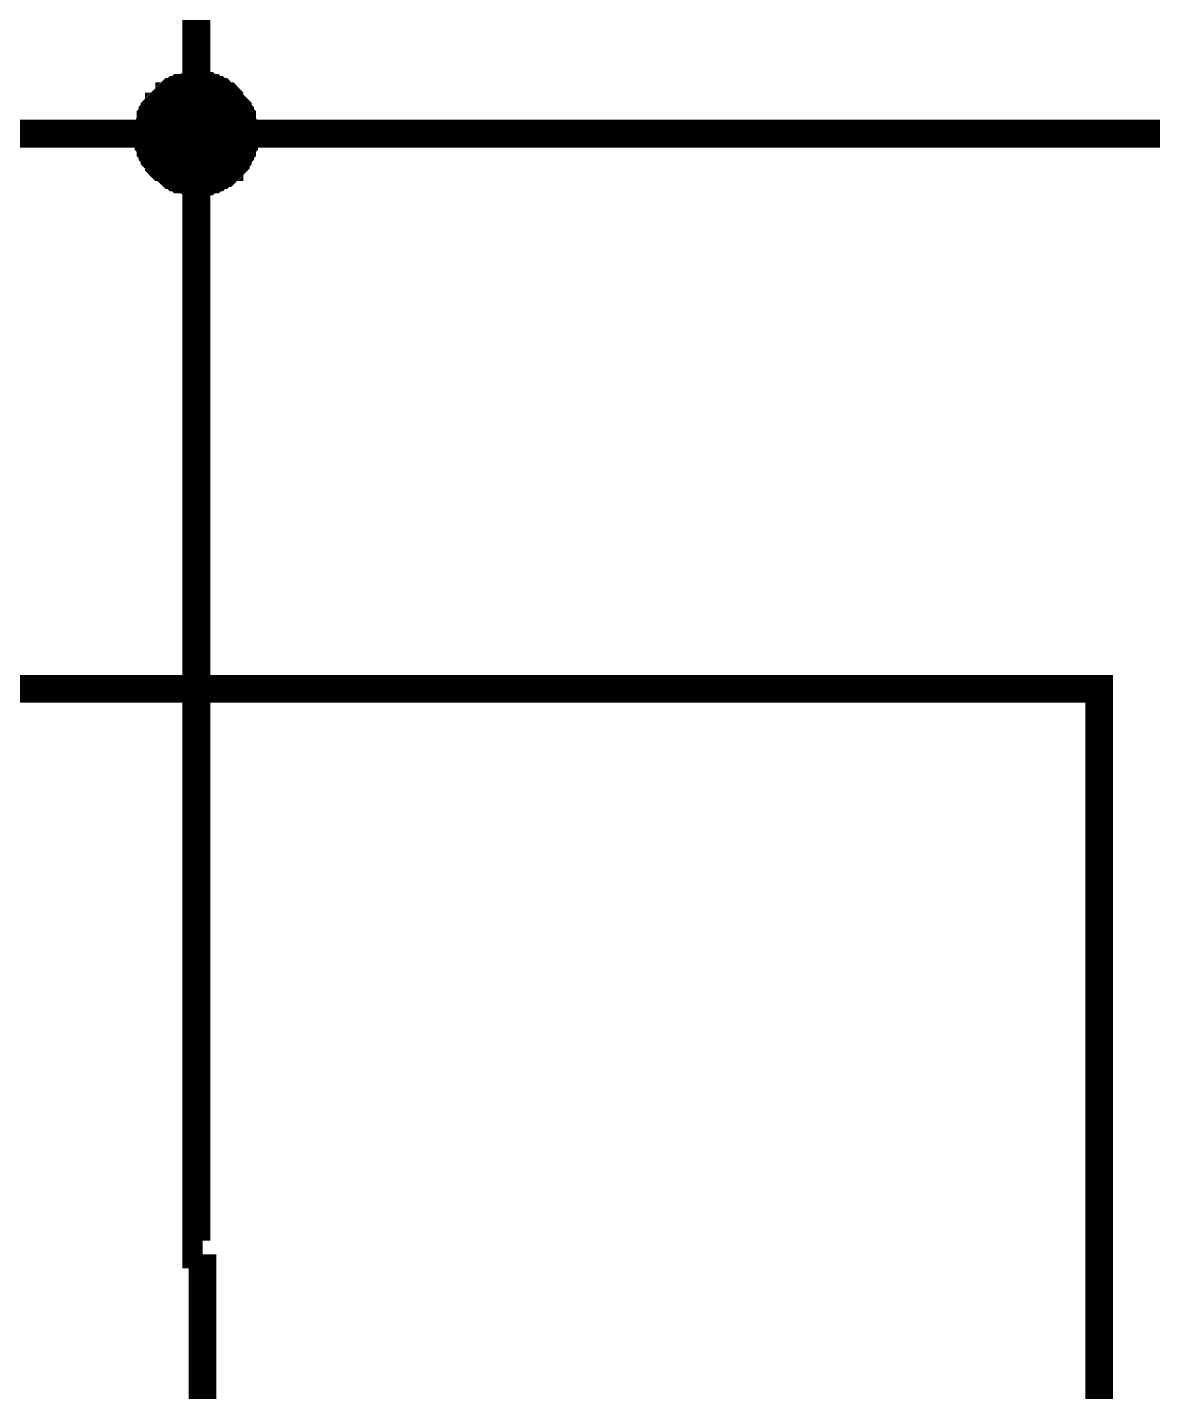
# Model space of a CAD drawing. Header units: millimetres. Extents: x 0 to 800, y 0 to 567.
# Drawn here: x 55.01 to 67.12, y 159.99 to 174.69 of the extents above; entities that cross this region are included whole.
import ezdxf

# ---------------------------------------------------------------- set-up
doc = ezdxf.new("R2010")
doc.units = ezdxf.units.MM
doc.layers.add('Sheet', color=255, linetype='Continuous')

msp = doc.modelspace()

# ---------------------------------------------------------------- linework, layer by layer
at = {"layer": 'Sheet'}
for points, const_width in [([(56.849, 175.181), (56.827, 175.181), (56.827, 173.546), (56.827, 161.473), (56.894, 161.473)], 0.3), ([(56.312, 173.546), (56.312, 173.568), (56.312, 173.59), (56.312, 173.613), (56.312, 173.635), (56.334, 173.68), (56.334, 173.702), (56.334, 173.725), (56.356, 173.747), (56.356, 173.77), (56.379, 173.792), (56.379, 173.814), (56.401, 173.837), (56.424, 173.837), (56.424, 173.859), (56.446, 173.882), (56.468, 173.904), (56.491, 173.926), (56.513, 173.949), (56.536, 173.949), (56.536, 173.971), (56.558, 173.994), (56.58, 173.994), (56.603, 174.016), (56.625, 174.016), (56.648, 174.038), (56.67, 174.038), (56.692, 174.038), (56.737, 174.061), (56.76, 174.061), (56.782, 174.061), (56.804, 174.061), (56.827, 174.061)], 0.3), ([(56.312, 173.546), (56.312, 173.568), (56.312, 173.59), (56.312, 173.613), (56.312, 173.635), (56.334, 173.68), (56.334, 173.702), (56.334, 173.725), (56.356, 173.747), (56.356, 173.77), (56.379, 173.792), (56.379, 173.814), (56.401, 173.837), (56.424, 173.837), (56.424, 173.859), (56.446, 173.882), (56.468, 173.904), (56.491, 173.926), (56.513, 173.949), (56.536, 173.949), (56.536, 173.971), (56.558, 173.994), (56.58, 173.994), (56.603, 174.016), (56.625, 174.016), (56.648, 174.038), (56.67, 174.038), (56.692, 174.038), (56.737, 174.061), (56.76, 174.061), (56.782, 174.061), (56.804, 174.061), (56.827, 174.061)], 0.3), ([(56.312, 173.546), (56.312, 173.568), (56.312, 173.59), (56.312, 173.613), (56.312, 173.635), (56.334, 173.68), (56.334, 173.702), (56.334, 173.725), (56.356, 173.747), (56.356, 173.77), (56.379, 173.792), (56.379, 173.814), (56.401, 173.837), (56.424, 173.837), (56.424, 173.859), (56.446, 173.882), (56.468, 173.904), (56.491, 173.926), (56.513, 173.949), (56.536, 173.949), (56.536, 173.971), (56.558, 173.994), (56.58, 173.994), (56.603, 174.016), (56.625, 174.016), (56.648, 174.038), (56.67, 174.038), (56.692, 174.038), (56.737, 174.061), (56.76, 174.061), (56.782, 174.061), (56.804, 174.061), (56.827, 174.061)], 0.3), ([(56.312, 173.546), (56.312, 173.568), (56.312, 173.59), (56.312, 173.613), (56.312, 173.635), (56.334, 173.68), (56.334, 173.702), (56.334, 173.725), (56.356, 173.747), (56.356, 173.77), (56.379, 173.792), (56.379, 173.814), (56.401, 173.837), (56.424, 173.837), (56.424, 173.859), (56.446, 173.882), (56.468, 173.904), (56.491, 173.926), (56.513, 173.949), (56.536, 173.949), (56.536, 173.971), (56.558, 173.994), (56.58, 173.994), (56.603, 174.016), (56.625, 174.016), (56.648, 174.038), (56.67, 174.038), (56.692, 174.038), (56.737, 174.061), (56.76, 174.061), (56.782, 174.061), (56.804, 174.061), (56.827, 174.061)], 0.3), ([(56.312, 173.546), (56.312, 173.568), (56.312, 173.59), (56.312, 173.613), (56.312, 173.635), (56.334, 173.68), (56.334, 173.702), (56.334, 173.725), (56.356, 173.747), (56.356, 173.77), (56.379, 173.792), (56.379, 173.814), (56.401, 173.837), (56.424, 173.837), (56.424, 173.859), (56.446, 173.882), (56.468, 173.904), (56.491, 173.926), (56.513, 173.949), (56.536, 173.949), (56.536, 173.971), (56.558, 173.994), (56.58, 173.994), (56.603, 174.016), (56.625, 174.016), (56.648, 174.038), (56.67, 174.038), (56.692, 174.038), (56.737, 174.061), (56.76, 174.061), (56.782, 174.061), (56.804, 174.061), (56.827, 174.061)], 0.3), ([(56.312, 173.546), (56.312, 173.568), (56.312, 173.59), (56.312, 173.613), (56.312, 173.635), (56.334, 173.68), (56.334, 173.702), (56.334, 173.725), (56.356, 173.747), (56.356, 173.77), (56.379, 173.792), (56.379, 173.814), (56.401, 173.837), (56.424, 173.837), (56.424, 173.859), (56.446, 173.882), (56.468, 173.904), (56.491, 173.926), (56.513, 173.949), (56.536, 173.949), (56.536, 173.971), (56.558, 173.994), (56.58, 173.994), (56.603, 174.016), (56.625, 174.016), (56.648, 174.038), (56.67, 174.038), (56.692, 174.038), (56.737, 174.061), (56.76, 174.061), (56.782, 174.061), (56.804, 174.061), (56.827, 174.061)], 0.3), ([(56.827, 174.061), (56.827, 174.061)], 0.3), ([(56.827, 174.061), (56.849, 174.061), (56.872, 174.061), (56.916, 174.061), (56.939, 174.061), (56.961, 174.038), (56.984, 174.038), (57.006, 174.038), (57.028, 174.016), (57.051, 174.016), (57.073, 173.994), (57.096, 173.994), (57.118, 173.971), (57.14, 173.949), (57.163, 173.949), (57.185, 173.926), (57.185, 173.904), (57.208, 173.882), (57.23, 173.859), (57.252, 173.837), (57.252, 173.837), (57.275, 173.814), (57.275, 173.792), (57.297, 173.77), (57.297, 173.747), (57.32, 173.725), (57.32, 173.702), (57.32, 173.68), (57.342, 173.635), (57.342, 173.613), (57.342, 173.59), (57.342, 173.568), (57.342, 173.546)], 0.3), ([(56.827, 174.061), (56.827, 174.061)], 0.3), ([(56.827, 174.061), (56.849, 174.061), (56.872, 174.061), (56.916, 174.061), (56.939, 174.061), (56.961, 174.038), (56.984, 174.038), (57.006, 174.038), (57.028, 174.016), (57.051, 174.016), (57.073, 173.994), (57.096, 173.994), (57.118, 173.971), (57.14, 173.949), (57.163, 173.949), (57.185, 173.926), (57.185, 173.904), (57.208, 173.882), (57.23, 173.859), (57.252, 173.837), (57.252, 173.837), (57.275, 173.814), (57.275, 173.792), (57.297, 173.77), (57.297, 173.747), (57.32, 173.725), (57.32, 173.702), (57.32, 173.68), (57.342, 173.635), (57.342, 173.613), (57.342, 173.59), (57.342, 173.568), (57.342, 173.546)], 0.3), ([(56.827, 174.061), (56.827, 174.061)], 0.3), ([(56.827, 174.061), (56.849, 174.061), (56.872, 174.061), (56.916, 174.061), (56.939, 174.061), (56.961, 174.038), (56.984, 174.038), (57.006, 174.038), (57.028, 174.016), (57.051, 174.016), (57.073, 173.994), (57.096, 173.994), (57.118, 173.971), (57.14, 173.949), (57.163, 173.949), (57.185, 173.926), (57.185, 173.904), (57.208, 173.882), (57.23, 173.859), (57.252, 173.837), (57.252, 173.837), (57.275, 173.814), (57.275, 173.792), (57.297, 173.77), (57.297, 173.747), (57.32, 173.725), (57.32, 173.702), (57.32, 173.68), (57.342, 173.635), (57.342, 173.613), (57.342, 173.59), (57.342, 173.568), (57.342, 173.546)], 0.3), ([(56.827, 174.061), (56.827, 174.061)], 0.3), ([(56.827, 174.061), (56.849, 174.061), (56.872, 174.061), (56.916, 174.061), (56.939, 174.061), (56.961, 174.038), (56.984, 174.038), (57.006, 174.038), (57.028, 174.016), (57.051, 174.016), (57.073, 173.994), (57.096, 173.994), (57.118, 173.971), (57.14, 173.949), (57.163, 173.949), (57.185, 173.926), (57.185, 173.904), (57.208, 173.882), (57.23, 173.859), (57.252, 173.837), (57.252, 173.837), (57.275, 173.814), (57.275, 173.792), (57.297, 173.77), (57.297, 173.747), (57.32, 173.725), (57.32, 173.702), (57.32, 173.68), (57.342, 173.635), (57.342, 173.613), (57.342, 173.59), (57.342, 173.568), (57.342, 173.546)], 0.3), ([(56.827, 174.061), (56.827, 174.061)], 0.3), ([(56.827, 174.061), (56.849, 174.061), (56.872, 174.061), (56.916, 174.061), (56.939, 174.061), (56.961, 174.038), (56.984, 174.038), (57.006, 174.038), (57.028, 174.016), (57.051, 174.016), (57.073, 173.994), (57.096, 173.994), (57.118, 173.971), (57.14, 173.949), (57.163, 173.949), (57.185, 173.926), (57.185, 173.904), (57.208, 173.882), (57.23, 173.859), (57.252, 173.837), (57.252, 173.837), (57.275, 173.814), (57.275, 173.792), (57.297, 173.77), (57.297, 173.747), (57.32, 173.725), (57.32, 173.702), (57.32, 173.68), (57.342, 173.635), (57.342, 173.613), (57.342, 173.59), (57.342, 173.568), (57.342, 173.546)], 0.3), ([(56.827, 174.061), (56.827, 174.061)], 0.3), ([(56.827, 174.061), (56.849, 174.061), (56.872, 174.061), (56.916, 174.061), (56.939, 174.061), (56.961, 174.038), (56.984, 174.038), (57.006, 174.038), (57.028, 174.016), (57.051, 174.016), (57.073, 173.994), (57.096, 173.994), (57.118, 173.971), (57.14, 173.949), (57.163, 173.949), (57.185, 173.926), (57.185, 173.904), (57.208, 173.882), (57.23, 173.859), (57.252, 173.837), (57.252, 173.837), (57.275, 173.814), (57.275, 173.792), (57.297, 173.77), (57.297, 173.747), (57.32, 173.725), (57.32, 173.702), (57.32, 173.68), (57.342, 173.635), (57.342, 173.613), (57.342, 173.59), (57.342, 173.568), (57.342, 173.546)], 0.3), ([(56.312, 173.546), (56.312, 173.568), (56.312, 173.59), (56.312, 173.613), (56.312, 173.635), (56.334, 173.68), (56.334, 173.702), (56.334, 173.725), (56.356, 173.747), (56.356, 173.77), (56.379, 173.792), (56.379, 173.814), (56.401, 173.837), (56.424, 173.837), (56.424, 173.859), (56.446, 173.882), (56.468, 173.904), (56.491, 173.926), (56.513, 173.949), (56.536, 173.949), (56.536, 173.971), (56.558, 173.994), (56.58, 173.994), (56.603, 174.016), (56.625, 174.016), (56.648, 174.038), (56.67, 174.038), (56.692, 174.038), (56.737, 174.061), (56.76, 174.061), (56.782, 174.061), (56.804, 174.061), (56.827, 174.061)], 0.0991), ([(56.312, 173.546), (56.312, 173.568), (56.312, 173.59), (56.312, 173.613), (56.312, 173.635), (56.334, 173.68), (56.334, 173.702), (56.334, 173.725), (56.356, 173.747), (56.356, 173.77), (56.379, 173.792), (56.379, 173.814), (56.401, 173.837), (56.424, 173.837), (56.424, 173.859), (56.446, 173.882), (56.468, 173.904), (56.491, 173.926), (56.513, 173.949), (56.536, 173.949), (56.536, 173.971), (56.558, 173.994), (56.58, 173.994), (56.603, 174.016), (56.625, 174.016), (56.648, 174.038), (56.67, 174.038), (56.692, 174.038), (56.737, 174.061), (56.76, 174.061), (56.782, 174.061), (56.804, 174.061), (56.827, 174.061)], 0.0991), ([(56.312, 173.546), (56.312, 173.568), (56.312, 173.59), (56.312, 173.613), (56.312, 173.635), (56.334, 173.68), (56.334, 173.702), (56.334, 173.725), (56.356, 173.747), (56.356, 173.77), (56.379, 173.792), (56.379, 173.814), (56.401, 173.837), (56.424, 173.837), (56.424, 173.859), (56.446, 173.882), (56.468, 173.904), (56.491, 173.926), (56.513, 173.949), (56.536, 173.949), (56.536, 173.971), (56.558, 173.994), (56.58, 173.994), (56.603, 174.016), (56.625, 174.016), (56.648, 174.038), (56.67, 174.038), (56.692, 174.038), (56.737, 174.061), (56.76, 174.061), (56.782, 174.061), (56.804, 174.061), (56.827, 174.061)], 0.0991), ([(56.312, 173.546), (56.312, 173.568), (56.312, 173.59), (56.312, 173.613), (56.312, 173.635), (56.334, 173.68), (56.334, 173.702), (56.334, 173.725), (56.356, 173.747), (56.356, 173.77), (56.379, 173.792), (56.379, 173.814), (56.401, 173.837), (56.424, 173.837), (56.424, 173.859), (56.446, 173.882), (56.468, 173.904), (56.491, 173.926), (56.513, 173.949), (56.536, 173.949), (56.536, 173.971), (56.558, 173.994), (56.58, 173.994), (56.603, 174.016), (56.625, 174.016), (56.648, 174.038), (56.67, 174.038), (56.692, 174.038), (56.737, 174.061), (56.76, 174.061), (56.782, 174.061), (56.804, 174.061), (56.827, 174.061)], 0.0991), ([(56.312, 173.546), (56.312, 173.568), (56.312, 173.59), (56.312, 173.613), (56.312, 173.635), (56.334, 173.68), (56.334, 173.702), (56.334, 173.725), (56.356, 173.747), (56.356, 173.77), (56.379, 173.792), (56.379, 173.814), (56.401, 173.837), (56.424, 173.837), (56.424, 173.859), (56.446, 173.882), (56.468, 173.904), (56.491, 173.926), (56.513, 173.949), (56.536, 173.949), (56.536, 173.971), (56.558, 173.994), (56.58, 173.994), (56.603, 174.016), (56.625, 174.016), (56.648, 174.038), (56.67, 174.038), (56.692, 174.038), (56.737, 174.061), (56.76, 174.061), (56.782, 174.061), (56.804, 174.061), (56.827, 174.061)], 0.0991), ([(56.312, 173.546), (56.312, 173.568), (56.312, 173.59), (56.312, 173.613), (56.312, 173.635), (56.334, 173.68), (56.334, 173.702), (56.334, 173.725), (56.356, 173.747), (56.356, 173.77), (56.379, 173.792), (56.379, 173.814), (56.401, 173.837), (56.424, 173.837), (56.424, 173.859), (56.446, 173.882), (56.468, 173.904), (56.491, 173.926), (56.513, 173.949), (56.536, 173.949), (56.536, 173.971), (56.558, 173.994), (56.58, 173.994), (56.603, 174.016), (56.625, 174.016), (56.648, 174.038), (56.67, 174.038), (56.692, 174.038), (56.737, 174.061), (56.76, 174.061), (56.782, 174.061), (56.804, 174.061), (56.827, 174.061)], 0.0991), ([(56.827, 174.061), (56.827, 174.061)], 0.0991), ([(56.827, 174.061), (56.849, 174.061), (56.872, 174.061), (56.916, 174.061), (56.939, 174.061), (56.961, 174.038), (56.984, 174.038), (57.006, 174.038), (57.028, 174.016), (57.051, 174.016), (57.073, 173.994), (57.096, 173.994), (57.118, 173.971), (57.14, 173.949), (57.163, 173.949), (57.185, 173.926), (57.185, 173.904), (57.208, 173.882), (57.23, 173.859), (57.252, 173.837), (57.252, 173.837), (57.275, 173.814), (57.275, 173.792), (57.297, 173.77), (57.297, 173.747), (57.32, 173.725), (57.32, 173.702), (57.32, 173.68), (57.342, 173.635), (57.342, 173.613), (57.342, 173.59), (57.342, 173.568), (57.342, 173.546)], 0.0991), ([(56.827, 174.061), (56.827, 174.061)], 0.0991), ([(56.827, 174.061), (56.849, 174.061), (56.872, 174.061), (56.916, 174.061), (56.939, 174.061), (56.961, 174.038), (56.984, 174.038), (57.006, 174.038), (57.028, 174.016), (57.051, 174.016), (57.073, 173.994), (57.096, 173.994), (57.118, 173.971), (57.14, 173.949), (57.163, 173.949), (57.185, 173.926), (57.185, 173.904), (57.208, 173.882), (57.23, 173.859), (57.252, 173.837), (57.252, 173.837), (57.275, 173.814), (57.275, 173.792), (57.297, 173.77), (57.297, 173.747), (57.32, 173.725), (57.32, 173.702), (57.32, 173.68), (57.342, 173.635), (57.342, 173.613), (57.342, 173.59), (57.342, 173.568), (57.342, 173.546)], 0.0991), ([(56.827, 174.061), (56.827, 174.061)], 0.0991), ([(56.827, 174.061), (56.849, 174.061), (56.872, 174.061), (56.916, 174.061), (56.939, 174.061), (56.961, 174.038), (56.984, 174.038), (57.006, 174.038), (57.028, 174.016), (57.051, 174.016), (57.073, 173.994), (57.096, 173.994), (57.118, 173.971), (57.14, 173.949), (57.163, 173.949), (57.185, 173.926), (57.185, 173.904), (57.208, 173.882), (57.23, 173.859), (57.252, 173.837), (57.252, 173.837), (57.275, 173.814), (57.275, 173.792), (57.297, 173.77), (57.297, 173.747), (57.32, 173.725), (57.32, 173.702), (57.32, 173.68), (57.342, 173.635), (57.342, 173.613), (57.342, 173.59), (57.342, 173.568), (57.342, 173.546)], 0.0991), ([(56.827, 174.061), (56.827, 174.061)], 0.0991), ([(56.827, 174.061), (56.849, 174.061), (56.872, 174.061), (56.916, 174.061), (56.939, 174.061), (56.961, 174.038), (56.984, 174.038), (57.006, 174.038), (57.028, 174.016), (57.051, 174.016), (57.073, 173.994), (57.096, 173.994), (57.118, 173.971), (57.14, 173.949), (57.163, 173.949), (57.185, 173.926), (57.185, 173.904), (57.208, 173.882), (57.23, 173.859), (57.252, 173.837), (57.252, 173.837), (57.275, 173.814), (57.275, 173.792), (57.297, 173.77), (57.297, 173.747), (57.32, 173.725), (57.32, 173.702), (57.32, 173.68), (57.342, 173.635), (57.342, 173.613), (57.342, 173.59), (57.342, 173.568), (57.342, 173.546)], 0.0991), ([(56.827, 174.061), (56.827, 174.061)], 0.0991), ([(56.827, 174.061), (56.849, 174.061), (56.872, 174.061), (56.916, 174.061), (56.939, 174.061), (56.961, 174.038), (56.984, 174.038), (57.006, 174.038), (57.028, 174.016), (57.051, 174.016), (57.073, 173.994), (57.096, 173.994), (57.118, 173.971), (57.14, 173.949), (57.163, 173.949), (57.185, 173.926), (57.185, 173.904), (57.208, 173.882), (57.23, 173.859), (57.252, 173.837), (57.252, 173.837), (57.275, 173.814), (57.275, 173.792), (57.297, 173.77), (57.297, 173.747), (57.32, 173.725), (57.32, 173.702), (57.32, 173.68), (57.342, 173.635), (57.342, 173.613), (57.342, 173.59), (57.342, 173.568), (57.342, 173.546)], 0.0991), ([(56.827, 174.061), (56.827, 174.061)], 0.0991), ([(56.827, 174.061), (56.849, 174.061), (56.872, 174.061), (56.916, 174.061), (56.939, 174.061), (56.961, 174.038), (56.984, 174.038), (57.006, 174.038), (57.028, 174.016), (57.051, 174.016), (57.073, 173.994), (57.096, 173.994), (57.118, 173.971), (57.14, 173.949), (57.163, 173.949), (57.185, 173.926), (57.185, 173.904), (57.208, 173.882), (57.23, 173.859), (57.252, 173.837), (57.252, 173.837), (57.275, 173.814), (57.275, 173.792), (57.297, 173.77), (57.297, 173.747), (57.32, 173.725), (57.32, 173.702), (57.32, 173.68), (57.342, 173.635), (57.342, 173.613), (57.342, 173.59), (57.342, 173.568), (57.342, 173.546)], 0.0991), ([(56.827, 173.546), (26.005, 173.546), (26.005, 170.051), (25.222, 170.051)], 0.3), ([(56.827, 173.03), (56.804, 173.03), (56.782, 173.03), (56.76, 173.03), (56.737, 173.03), (56.692, 173.053), (56.67, 173.053), (56.648, 173.053), (56.625, 173.075), (56.603, 173.075), (56.58, 173.098), (56.558, 173.098), (56.536, 173.12), (56.536, 173.12), (56.513, 173.142), (56.491, 173.165), (56.468, 173.187), (56.446, 173.187), (56.424, 173.21), (56.424, 173.232), (56.401, 173.254), (56.379, 173.277), (56.379, 173.299), (56.356, 173.322), (56.356, 173.344), (56.334, 173.366), (56.334, 173.389), (56.334, 173.411), (56.312, 173.434), (56.312, 173.456), (56.312, 173.501), (56.312, 173.523), (56.312, 173.546)], 0.3), ([(56.312, 173.546), (56.312, 173.546)], 0.3), ([(56.827, 173.03), (56.804, 173.03), (56.782, 173.03), (56.76, 173.03), (56.737, 173.03), (56.692, 173.053), (56.67, 173.053), (56.648, 173.053), (56.625, 173.075), (56.603, 173.075), (56.58, 173.098), (56.558, 173.098), (56.536, 173.12), (56.536, 173.12), (56.513, 173.142), (56.491, 173.165), (56.468, 173.187), (56.446, 173.187), (56.424, 173.21), (56.424, 173.232), (56.401, 173.254), (56.379, 173.277), (56.379, 173.299), (56.356, 173.322), (56.356, 173.344), (56.334, 173.366), (56.334, 173.389), (56.334, 173.411), (56.312, 173.434), (56.312, 173.456), (56.312, 173.501), (56.312, 173.523), (56.312, 173.546)], 0.3), ([(56.312, 173.546), (56.312, 173.546)], 0.3), ([(56.827, 173.03), (56.804, 173.03), (56.782, 173.03), (56.76, 173.03), (56.737, 173.03), (56.692, 173.053), (56.67, 173.053), (56.648, 173.053), (56.625, 173.075), (56.603, 173.075), (56.58, 173.098), (56.558, 173.098), (56.536, 173.12), (56.536, 173.12), (56.513, 173.142), (56.491, 173.165), (56.468, 173.187), (56.446, 173.187), (56.424, 173.21), (56.424, 173.232), (56.401, 173.254), (56.379, 173.277), (56.379, 173.299), (56.356, 173.322), (56.356, 173.344), (56.334, 173.366), (56.334, 173.389), (56.334, 173.411), (56.312, 173.434), (56.312, 173.456), (56.312, 173.501), (56.312, 173.523), (56.312, 173.546)], 0.3), ([(56.312, 173.546), (56.312, 173.546)], 0.3), ([(56.827, 173.03), (56.804, 173.03), (56.782, 173.03), (56.76, 173.03), (56.737, 173.03), (56.692, 173.053), (56.67, 173.053), (56.648, 173.053), (56.625, 173.075), (56.603, 173.075), (56.58, 173.098), (56.558, 173.098), (56.536, 173.12), (56.536, 173.12), (56.513, 173.142), (56.491, 173.165), (56.468, 173.187), (56.446, 173.187), (56.424, 173.21), (56.424, 173.232), (56.401, 173.254), (56.379, 173.277), (56.379, 173.299), (56.356, 173.322), (56.356, 173.344), (56.334, 173.366), (56.334, 173.389), (56.334, 173.411), (56.312, 173.434), (56.312, 173.456), (56.312, 173.501), (56.312, 173.523), (56.312, 173.546)], 0.3), ([(56.312, 173.546), (56.312, 173.546)], 0.3), ([(56.827, 173.03), (56.804, 173.03), (56.782, 173.03), (56.76, 173.03), (56.737, 173.03), (56.692, 173.053), (56.67, 173.053), (56.648, 173.053), (56.625, 173.075), (56.603, 173.075), (56.58, 173.098), (56.558, 173.098), (56.536, 173.12), (56.536, 173.12), (56.513, 173.142), (56.491, 173.165), (56.468, 173.187), (56.446, 173.187), (56.424, 173.21), (56.424, 173.232), (56.401, 173.254), (56.379, 173.277), (56.379, 173.299), (56.356, 173.322), (56.356, 173.344), (56.334, 173.366), (56.334, 173.389), (56.334, 173.411), (56.312, 173.434), (56.312, 173.456), (56.312, 173.501), (56.312, 173.523), (56.312, 173.546)], 0.3), ([(56.312, 173.546), (56.312, 173.546)], 0.3), ([(56.827, 173.03), (56.804, 173.03), (56.782, 173.03), (56.76, 173.03), (56.737, 173.03), (56.692, 173.053), (56.67, 173.053), (56.648, 173.053), (56.625, 173.075), (56.603, 173.075), (56.58, 173.098), (56.558, 173.098), (56.536, 173.12), (56.536, 173.12), (56.513, 173.142), (56.491, 173.165), (56.468, 173.187), (56.446, 173.187), (56.424, 173.21), (56.424, 173.232), (56.401, 173.254), (56.379, 173.277), (56.379, 173.299), (56.356, 173.322), (56.356, 173.344), (56.334, 173.366), (56.334, 173.389), (56.334, 173.411), (56.312, 173.434), (56.312, 173.456), (56.312, 173.501), (56.312, 173.523), (56.312, 173.546)], 0.3), ([(56.312, 173.546), (56.312, 173.546)], 0.3), ([(56.827, 173.03), (56.804, 173.03), (56.782, 173.03), (56.76, 173.03), (56.737, 173.03), (56.692, 173.053), (56.67, 173.053), (56.648, 173.053), (56.625, 173.075), (56.603, 173.075), (56.58, 173.098), (56.558, 173.098), (56.536, 173.12), (56.536, 173.12), (56.513, 173.142), (56.491, 173.165), (56.468, 173.187), (56.446, 173.187), (56.424, 173.21), (56.424, 173.232), (56.401, 173.254), (56.379, 173.277), (56.379, 173.299), (56.356, 173.322), (56.356, 173.344), (56.334, 173.366), (56.334, 173.389), (56.334, 173.411), (56.312, 173.434), (56.312, 173.456), (56.312, 173.501), (56.312, 173.523), (56.312, 173.546)], 0.0991), ([(56.312, 173.546), (56.312, 173.546)], 0.0991), ([(56.827, 173.03), (56.804, 173.03), (56.782, 173.03), (56.76, 173.03), (56.737, 173.03), (56.692, 173.053), (56.67, 173.053), (56.648, 173.053), (56.625, 173.075), (56.603, 173.075), (56.58, 173.098), (56.558, 173.098), (56.536, 173.12), (56.536, 173.12), (56.513, 173.142), (56.491, 173.165), (56.468, 173.187), (56.446, 173.187), (56.424, 173.21), (56.424, 173.232), (56.401, 173.254), (56.379, 173.277), (56.379, 173.299), (56.356, 173.322), (56.356, 173.344), (56.334, 173.366), (56.334, 173.389), (56.334, 173.411), (56.312, 173.434), (56.312, 173.456), (56.312, 173.501), (56.312, 173.523), (56.312, 173.546)], 0.0991), ([(56.312, 173.546), (56.312, 173.546)], 0.0991), ([(56.827, 173.03), (56.804, 173.03), (56.782, 173.03), (56.76, 173.03), (56.737, 173.03), (56.692, 173.053), (56.67, 173.053), (56.648, 173.053), (56.625, 173.075), (56.603, 173.075), (56.58, 173.098), (56.558, 173.098), (56.536, 173.12), (56.536, 173.12), (56.513, 173.142), (56.491, 173.165), (56.468, 173.187), (56.446, 173.187), (56.424, 173.21), (56.424, 173.232), (56.401, 173.254), (56.379, 173.277), (56.379, 173.299), (56.356, 173.322), (56.356, 173.344), (56.334, 173.366), (56.334, 173.389), (56.334, 173.411), (56.312, 173.434), (56.312, 173.456), (56.312, 173.501), (56.312, 173.523), (56.312, 173.546)], 0.0991), ([(56.312, 173.546), (56.312, 173.546)], 0.0991), ([(56.827, 173.03), (56.804, 173.03), (56.782, 173.03), (56.76, 173.03), (56.737, 173.03), (56.692, 173.053), (56.67, 173.053), (56.648, 173.053), (56.625, 173.075), (56.603, 173.075), (56.58, 173.098), (56.558, 173.098), (56.536, 173.12), (56.536, 173.12), (56.513, 173.142), (56.491, 173.165), (56.468, 173.187), (56.446, 173.187), (56.424, 173.21), (56.424, 173.232), (56.401, 173.254), (56.379, 173.277), (56.379, 173.299), (56.356, 173.322), (56.356, 173.344), (56.334, 173.366), (56.334, 173.389), (56.334, 173.411), (56.312, 173.434), (56.312, 173.456), (56.312, 173.501), (56.312, 173.523), (56.312, 173.546)], 0.0991), ([(56.312, 173.546), (56.312, 173.546)], 0.0991), ([(56.827, 173.03), (56.804, 173.03), (56.782, 173.03), (56.76, 173.03), (56.737, 173.03), (56.692, 173.053), (56.67, 173.053), (56.648, 173.053), (56.625, 173.075), (56.603, 173.075), (56.58, 173.098), (56.558, 173.098), (56.536, 173.12), (56.536, 173.12), (56.513, 173.142), (56.491, 173.165), (56.468, 173.187), (56.446, 173.187), (56.424, 173.21), (56.424, 173.232), (56.401, 173.254), (56.379, 173.277), (56.379, 173.299), (56.356, 173.322), (56.356, 173.344), (56.334, 173.366), (56.334, 173.389), (56.334, 173.411), (56.312, 173.434), (56.312, 173.456), (56.312, 173.501), (56.312, 173.523), (56.312, 173.546)], 0.0991), ([(56.312, 173.546), (56.312, 173.546)], 0.0991), ([(56.827, 173.03), (56.804, 173.03), (56.782, 173.03), (56.76, 173.03), (56.737, 173.03), (56.692, 173.053), (56.67, 173.053), (56.648, 173.053), (56.625, 173.075), (56.603, 173.075), (56.58, 173.098), (56.558, 173.098), (56.536, 173.12), (56.536, 173.12), (56.513, 173.142), (56.491, 173.165), (56.468, 173.187), (56.446, 173.187), (56.424, 173.21), (56.424, 173.232), (56.401, 173.254), (56.379, 173.277), (56.379, 173.299), (56.356, 173.322), (56.356, 173.344), (56.334, 173.366), (56.334, 173.389), (56.334, 173.411), (56.312, 173.434), (56.312, 173.456), (56.312, 173.501), (56.312, 173.523), (56.312, 173.546)], 0.0991), ([(56.312, 173.546), (56.312, 173.546)], 0.0991), ([(57.342, 173.546), (57.342, 173.523), (57.342, 173.501), (57.342, 173.456), (57.342, 173.434), (57.32, 173.411), (57.32, 173.389), (57.32, 173.366), (57.297, 173.344), (57.297, 173.322), (57.275, 173.299), (57.275, 173.277), (57.252, 173.254), (57.252, 173.232), (57.23, 173.21), (57.208, 173.187), (57.185, 173.187), (57.185, 173.165), (57.163, 173.142), (57.14, 173.12), (57.118, 173.12), (57.096, 173.098), (57.073, 173.098), (57.051, 173.075), (57.028, 173.075), (57.006, 173.053), (56.984, 173.053), (56.961, 173.053), (56.939, 173.03), (56.916, 173.03), (56.872, 173.03), (56.849, 173.03), (56.827, 173.03)], 0.3), ([(57.342, 173.546), (57.342, 173.523), (57.342, 173.501), (57.342, 173.456), (57.342, 173.434), (57.32, 173.411), (57.32, 173.389), (57.32, 173.366), (57.297, 173.344), (57.297, 173.322), (57.275, 173.299), (57.275, 173.277), (57.252, 173.254), (57.252, 173.232), (57.23, 173.21), (57.208, 173.187), (57.185, 173.187), (57.185, 173.165), (57.163, 173.142), (57.14, 173.12), (57.118, 173.12), (57.096, 173.098), (57.073, 173.098), (57.051, 173.075), (57.028, 173.075), (57.006, 173.053), (56.984, 173.053), (56.961, 173.053), (56.939, 173.03), (56.916, 173.03), (56.872, 173.03), (56.849, 173.03), (56.827, 173.03)], 0.3), ([(56.827, 173.546), (77.725, 173.546)], 0.3), ([(57.342, 173.546), (57.342, 173.523), (57.342, 173.501), (57.342, 173.456), (57.342, 173.434), (57.32, 173.411), (57.32, 173.389), (57.32, 173.366), (57.297, 173.344), (57.297, 173.322), (57.275, 173.299), (57.275, 173.277), (57.252, 173.254), (57.252, 173.232), (57.23, 173.21), (57.208, 173.187), (57.185, 173.187), (57.185, 173.165), (57.163, 173.142), (57.14, 173.12), (57.118, 173.12), (57.096, 173.098), (57.073, 173.098), (57.051, 173.075), (57.028, 173.075), (57.006, 173.053), (56.984, 173.053), (56.961, 173.053), (56.939, 173.03), (56.916, 173.03), (56.872, 173.03), (56.849, 173.03), (56.827, 173.03)], 0.3), ([(57.342, 173.546), (57.342, 173.523), (57.342, 173.501), (57.342, 173.456), (57.342, 173.434), (57.32, 173.411), (57.32, 173.389), (57.32, 173.366), (57.297, 173.344), (57.297, 173.322), (57.275, 173.299), (57.275, 173.277), (57.252, 173.254), (57.252, 173.232), (57.23, 173.21), (57.208, 173.187), (57.185, 173.187), (57.185, 173.165), (57.163, 173.142), (57.14, 173.12), (57.118, 173.12), (57.096, 173.098), (57.073, 173.098), (57.051, 173.075), (57.028, 173.075), (57.006, 173.053), (56.984, 173.053), (56.961, 173.053), (56.939, 173.03), (56.916, 173.03), (56.872, 173.03), (56.849, 173.03), (56.827, 173.03)], 0.3), ([(57.342, 173.546), (57.342, 173.523), (57.342, 173.501), (57.342, 173.456), (57.342, 173.434), (57.32, 173.411), (57.32, 173.389), (57.32, 173.366), (57.297, 173.344), (57.297, 173.322), (57.275, 173.299), (57.275, 173.277), (57.252, 173.254), (57.252, 173.232), (57.23, 173.21), (57.208, 173.187), (57.185, 173.187), (57.185, 173.165), (57.163, 173.142), (57.14, 173.12), (57.118, 173.12), (57.096, 173.098), (57.073, 173.098), (57.051, 173.075), (57.028, 173.075), (57.006, 173.053), (56.984, 173.053), (56.961, 173.053), (56.939, 173.03), (56.916, 173.03), (56.872, 173.03), (56.849, 173.03), (56.827, 173.03)], 0.3), ([(57.342, 173.546), (57.342, 173.523), (57.342, 173.501), (57.342, 173.456), (57.342, 173.434), (57.32, 173.411), (57.32, 173.389), (57.32, 173.366), (57.297, 173.344), (57.297, 173.322), (57.275, 173.299), (57.275, 173.277), (57.252, 173.254), (57.252, 173.232), (57.23, 173.21), (57.208, 173.187), (57.185, 173.187), (57.185, 173.165), (57.163, 173.142), (57.14, 173.12), (57.118, 173.12), (57.096, 173.098), (57.073, 173.098), (57.051, 173.075), (57.028, 173.075), (57.006, 173.053), (56.984, 173.053), (56.961, 173.053), (56.939, 173.03), (56.916, 173.03), (56.872, 173.03), (56.849, 173.03), (56.827, 173.03)], 0.3), ([(57.342, 173.546), (57.342, 173.523), (57.342, 173.501), (57.342, 173.456), (57.342, 173.434), (57.32, 173.411), (57.32, 173.389), (57.32, 173.366), (57.297, 173.344), (57.297, 173.322), (57.275, 173.299), (57.275, 173.277), (57.252, 173.254), (57.252, 173.232), (57.23, 173.21), (57.208, 173.187), (57.185, 173.187), (57.185, 173.165), (57.163, 173.142), (57.14, 173.12), (57.118, 173.12), (57.096, 173.098), (57.073, 173.098), (57.051, 173.075), (57.028, 173.075), (57.006, 173.053), (56.984, 173.053), (56.961, 173.053), (56.939, 173.03), (56.916, 173.03), (56.872, 173.03), (56.849, 173.03), (56.827, 173.03)], 0.0991), ([(57.342, 173.546), (57.342, 173.523), (57.342, 173.501), (57.342, 173.456), (57.342, 173.434), (57.32, 173.411), (57.32, 173.389), (57.32, 173.366), (57.297, 173.344), (57.297, 173.322), (57.275, 173.299), (57.275, 173.277), (57.252, 173.254), (57.252, 173.232), (57.23, 173.21), (57.208, 173.187), (57.185, 173.187), (57.185, 173.165), (57.163, 173.142), (57.14, 173.12), (57.118, 173.12), (57.096, 173.098), (57.073, 173.098), (57.051, 173.075), (57.028, 173.075), (57.006, 173.053), (56.984, 173.053), (56.961, 173.053), (56.939, 173.03), (56.916, 173.03), (56.872, 173.03), (56.849, 173.03), (56.827, 173.03)], 0.0991), ([(57.342, 173.546), (57.342, 173.523), (57.342, 173.501), (57.342, 173.456), (57.342, 173.434), (57.32, 173.411), (57.32, 173.389), (57.32, 173.366), (57.297, 173.344), (57.297, 173.322), (57.275, 173.299), (57.275, 173.277), (57.252, 173.254), (57.252, 173.232), (57.23, 173.21), (57.208, 173.187), (57.185, 173.187), (57.185, 173.165), (57.163, 173.142), (57.14, 173.12), (57.118, 173.12), (57.096, 173.098), (57.073, 173.098), (57.051, 173.075), (57.028, 173.075), (57.006, 173.053), (56.984, 173.053), (56.961, 173.053), (56.939, 173.03), (56.916, 173.03), (56.872, 173.03), (56.849, 173.03), (56.827, 173.03)], 0.0991), ([(57.342, 173.546), (57.342, 173.523), (57.342, 173.501), (57.342, 173.456), (57.342, 173.434), (57.32, 173.411), (57.32, 173.389), (57.32, 173.366), (57.297, 173.344), (57.297, 173.322), (57.275, 173.299), (57.275, 173.277), (57.252, 173.254), (57.252, 173.232), (57.23, 173.21), (57.208, 173.187), (57.185, 173.187), (57.185, 173.165), (57.163, 173.142), (57.14, 173.12), (57.118, 173.12), (57.096, 173.098), (57.073, 173.098), (57.051, 173.075), (57.028, 173.075), (57.006, 173.053), (56.984, 173.053), (56.961, 173.053), (56.939, 173.03), (56.916, 173.03), (56.872, 173.03), (56.849, 173.03), (56.827, 173.03)], 0.0991), ([(57.342, 173.546), (57.342, 173.523), (57.342, 173.501), (57.342, 173.456), (57.342, 173.434), (57.32, 173.411), (57.32, 173.389), (57.32, 173.366), (57.297, 173.344), (57.297, 173.322), (57.275, 173.299), (57.275, 173.277), (57.252, 173.254), (57.252, 173.232), (57.23, 173.21), (57.208, 173.187), (57.185, 173.187), (57.185, 173.165), (57.163, 173.142), (57.14, 173.12), (57.118, 173.12), (57.096, 173.098), (57.073, 173.098), (57.051, 173.075), (57.028, 173.075), (57.006, 173.053), (56.984, 173.053), (56.961, 173.053), (56.939, 173.03), (56.916, 173.03), (56.872, 173.03), (56.849, 173.03), (56.827, 173.03)], 0.0991), ([(57.342, 173.546), (57.342, 173.523), (57.342, 173.501), (57.342, 173.456), (57.342, 173.434), (57.32, 173.411), (57.32, 173.389), (57.32, 173.366), (57.297, 173.344), (57.297, 173.322), (57.275, 173.299), (57.275, 173.277), (57.252, 173.254), (57.252, 173.232), (57.23, 173.21), (57.208, 173.187), (57.185, 173.187), (57.185, 173.165), (57.163, 173.142), (57.14, 173.12), (57.118, 173.12), (57.096, 173.098), (57.073, 173.098), (57.051, 173.075), (57.028, 173.075), (57.006, 173.053), (56.984, 173.053), (56.961, 173.053), (56.939, 173.03), (56.916, 173.03), (56.872, 173.03), (56.849, 173.03), (56.827, 173.03)], 0.0991), ([(57.342, 173.546), (57.342, 173.546), (57.342, 173.546), (57.342, 173.546), (57.342, 173.546), (57.342, 173.546), (57.342, 173.546), (57.342, 173.546), (57.342, 173.546), (57.342, 173.546), (57.342, 173.546), (57.342, 173.546), (57.342, 173.546), (57.342, 173.546), (57.342, 173.546), (57.342, 173.546), (57.342, 173.546), (57.342, 173.546), (57.342, 173.546), (57.342, 173.546), (57.342, 173.546), (57.342, 173.546), (57.342, 173.546), (57.342, 173.546), (57.342, 173.546), (57.342, 173.546), (57.342, 173.546), (57.342, 173.546), (57.342, 173.546), (57.342, 173.546), (57.342, 173.546), (57.342, 173.546), (57.342, 173.546)], 0.3), ([(57.342, 173.546), (57.342, 173.546)], 0.3), ([(57.342, 173.546), (57.342, 173.546), (57.342, 173.546), (57.342, 173.546), (57.342, 173.546), (57.342, 173.546), (57.342, 173.546), (57.342, 173.546), (57.342, 173.546), (57.342, 173.546), (57.342, 173.546), (57.342, 173.546), (57.342, 173.546), (57.342, 173.546), (57.342, 173.546), (57.342, 173.546), (57.342, 173.546), (57.342, 173.546), (57.342, 173.546), (57.342, 173.546), (57.342, 173.546), (57.342, 173.546), (57.342, 173.546), (57.342, 173.546), (57.342, 173.546), (57.342, 173.546), (57.342, 173.546), (57.342, 173.546), (57.342, 173.546), (57.342, 173.546), (57.342, 173.546), (57.342, 173.546), (57.342, 173.546)], 0.3), ([(57.342, 173.546), (57.342, 173.546)], 0.3), ([(57.342, 173.546), (57.342, 173.546), (57.342, 173.546), (57.342, 173.546), (57.342, 173.546), (57.342, 173.546), (57.342, 173.546), (57.342, 173.546), (57.342, 173.546), (57.342, 173.546), (57.342, 173.546), (57.342, 173.546), (57.342, 173.546), (57.342, 173.546), (57.342, 173.546), (57.342, 173.546), (57.342, 173.546), (57.342, 173.546), (57.342, 173.546), (57.342, 173.546), (57.342, 173.546), (57.342, 173.546), (57.342, 173.546), (57.342, 173.546), (57.342, 173.546), (57.342, 173.546), (57.342, 173.546), (57.342, 173.546), (57.342, 173.546), (57.342, 173.546), (57.342, 173.546), (57.342, 173.546), (57.342, 173.546)], 0.3), ([(57.342, 173.546), (57.342, 173.546)], 0.3), ([(57.342, 173.546), (57.342, 173.546), (57.342, 173.546), (57.342, 173.546), (57.342, 173.546), (57.342, 173.546), (57.342, 173.546), (57.342, 173.546), (57.342, 173.546), (57.342, 173.546), (57.342, 173.546), (57.342, 173.546), (57.342, 173.546), (57.342, 173.546), (57.342, 173.546), (57.342, 173.546), (57.342, 173.546), (57.342, 173.546), (57.342, 173.546), (57.342, 173.546), (57.342, 173.546), (57.342, 173.546), (57.342, 173.546), (57.342, 173.546), (57.342, 173.546), (57.342, 173.546), (57.342, 173.546), (57.342, 173.546), (57.342, 173.546), (57.342, 173.546), (57.342, 173.546), (57.342, 173.546), (57.342, 173.546)], 0.3), ([(57.342, 173.546), (57.342, 173.546)], 0.3), ([(57.342, 173.546), (57.342, 173.546), (57.342, 173.546), (57.342, 173.546), (57.342, 173.546), (57.342, 173.546), (57.342, 173.546), (57.342, 173.546), (57.342, 173.546), (57.342, 173.546), (57.342, 173.546), (57.342, 173.546), (57.342, 173.546), (57.342, 173.546), (57.342, 173.546), (57.342, 173.546), (57.342, 173.546), (57.342, 173.546), (57.342, 173.546), (57.342, 173.546), (57.342, 173.546), (57.342, 173.546), (57.342, 173.546), (57.342, 173.546), (57.342, 173.546), (57.342, 173.546), (57.342, 173.546), (57.342, 173.546), (57.342, 173.546), (57.342, 173.546), (57.342, 173.546), (57.342, 173.546), (57.342, 173.546)], 0.3), ([(57.342, 173.546), (57.342, 173.546)], 0.3), ([(57.342, 173.546), (57.342, 173.546), (57.342, 173.546), (57.342, 173.546), (57.342, 173.546), (57.342, 173.546), (57.342, 173.546), (57.342, 173.546), (57.342, 173.546), (57.342, 173.546), (57.342, 173.546), (57.342, 173.546), (57.342, 173.546), (57.342, 173.546), (57.342, 173.546), (57.342, 173.546), (57.342, 173.546), (57.342, 173.546), (57.342, 173.546), (57.342, 173.546), (57.342, 173.546), (57.342, 173.546), (57.342, 173.546), (57.342, 173.546), (57.342, 173.546), (57.342, 173.546), (57.342, 173.546), (57.342, 173.546), (57.342, 173.546), (57.342, 173.546), (57.342, 173.546), (57.342, 173.546), (57.342, 173.546)], 0.3), ([(57.342, 173.546), (57.342, 173.546)], 0.3), ([(57.342, 173.546), (57.342, 173.546), (57.342, 173.546), (57.342, 173.546), (57.342, 173.546), (57.342, 173.546), (57.342, 173.546), (57.342, 173.546), (57.342, 173.546), (57.342, 173.546), (57.342, 173.546), (57.342, 173.546), (57.342, 173.546), (57.342, 173.546), (57.342, 173.546), (57.342, 173.546), (57.342, 173.546), (57.342, 173.546), (57.342, 173.546), (57.342, 173.546), (57.342, 173.546), (57.342, 173.546), (57.342, 173.546), (57.342, 173.546), (57.342, 173.546), (57.342, 173.546), (57.342, 173.546), (57.342, 173.546), (57.342, 173.546), (57.342, 173.546), (57.342, 173.546), (57.342, 173.546), (57.342, 173.546)], 0.0991), ([(57.342, 173.546), (57.342, 173.546)], 0.0991), ([(57.342, 173.546), (57.342, 173.546), (57.342, 173.546), (57.342, 173.546), (57.342, 173.546), (57.342, 173.546), (57.342, 173.546), (57.342, 173.546), (57.342, 173.546), (57.342, 173.546), (57.342, 173.546), (57.342, 173.546), (57.342, 173.546), (57.342, 173.546), (57.342, 173.546), (57.342, 173.546), (57.342, 173.546), (57.342, 173.546), (57.342, 173.546), (57.342, 173.546), (57.342, 173.546), (57.342, 173.546), (57.342, 173.546), (57.342, 173.546), (57.342, 173.546), (57.342, 173.546), (57.342, 173.546), (57.342, 173.546), (57.342, 173.546), (57.342, 173.546), (57.342, 173.546), (57.342, 173.546), (57.342, 173.546)], 0.0991), ([(57.342, 173.546), (57.342, 173.546)], 0.0991), ([(57.342, 173.546), (57.342, 173.546), (57.342, 173.546), (57.342, 173.546), (57.342, 173.546), (57.342, 173.546), (57.342, 173.546), (57.342, 173.546), (57.342, 173.546), (57.342, 173.546), (57.342, 173.546), (57.342, 173.546), (57.342, 173.546), (57.342, 173.546), (57.342, 173.546), (57.342, 173.546), (57.342, 173.546), (57.342, 173.546), (57.342, 173.546), (57.342, 173.546), (57.342, 173.546), (57.342, 173.546), (57.342, 173.546), (57.342, 173.546), (57.342, 173.546), (57.342, 173.546), (57.342, 173.546), (57.342, 173.546), (57.342, 173.546), (57.342, 173.546), (57.342, 173.546), (57.342, 173.546), (57.342, 173.546)], 0.0991), ([(57.342, 173.546), (57.342, 173.546)], 0.0991), ([(57.342, 173.546), (57.342, 173.546), (57.342, 173.546), (57.342, 173.546), (57.342, 173.546), (57.342, 173.546), (57.342, 173.546), (57.342, 173.546), (57.342, 173.546), (57.342, 173.546), (57.342, 173.546), (57.342, 173.546), (57.342, 173.546), (57.342, 173.546), (57.342, 173.546), (57.342, 173.546), (57.342, 173.546), (57.342, 173.546), (57.342, 173.546), (57.342, 173.546), (57.342, 173.546), (57.342, 173.546), (57.342, 173.546), (57.342, 173.546), (57.342, 173.546), (57.342, 173.546), (57.342, 173.546), (57.342, 173.546), (57.342, 173.546), (57.342, 173.546), (57.342, 173.546), (57.342, 173.546), (57.342, 173.546)], 0.0991), ([(57.342, 173.546), (57.342, 173.546)], 0.0991), ([(57.342, 173.546), (57.342, 173.546), (57.342, 173.546), (57.342, 173.546), (57.342, 173.546), (57.342, 173.546), (57.342, 173.546), (57.342, 173.546), (57.342, 173.546), (57.342, 173.546), (57.342, 173.546), (57.342, 173.546), (57.342, 173.546), (57.342, 173.546), (57.342, 173.546), (57.342, 173.546), (57.342, 173.546), (57.342, 173.546), (57.342, 173.546), (57.342, 173.546), (57.342, 173.546), (57.342, 173.546), (57.342, 173.546), (57.342, 173.546), (57.342, 173.546), (57.342, 173.546), (57.342, 173.546), (57.342, 173.546), (57.342, 173.546), (57.342, 173.546), (57.342, 173.546), (57.342, 173.546), (57.342, 173.546)], 0.0991), ([(57.342, 173.546), (57.342, 173.546)], 0.0991), ([(57.342, 173.546), (57.342, 173.546), (57.342, 173.546), (57.342, 173.546), (57.342, 173.546), (57.342, 173.546), (57.342, 173.546), (57.342, 173.546), (57.342, 173.546), (57.342, 173.546), (57.342, 173.546), (57.342, 173.546), (57.342, 173.546), (57.342, 173.546), (57.342, 173.546), (57.342, 173.546), (57.342, 173.546), (57.342, 173.546), (57.342, 173.546), (57.342, 173.546), (57.342, 173.546), (57.342, 173.546), (57.342, 173.546), (57.342, 173.546), (57.342, 173.546), (57.342, 173.546), (57.342, 173.546), (57.342, 173.546), (57.342, 173.546), (57.342, 173.546), (57.342, 173.546), (57.342, 173.546), (57.342, 173.546)], 0.0991), ([(57.342, 173.546), (57.342, 173.546)], 0.0991), ([(45.806, 167.543), (48.024, 167.543), (48.024, 167.565), (66.548, 167.565), (66.548, 153.096), (77.837, 153.096)], 0.3), ([(56.894, 156.388), (56.894, 161.473)], 0.3)]:
    msp.add_lwpolyline(points, dxfattribs=dict(at, const_width=const_width))
at = {"layer": 'Sheet', "const_width": 0.508}
msp.add_lwpolyline([(56.566, 173.552, 1), (57.074, 173.552, 1)], format="xyb", close=True, dxfattribs=at)

doc.saveas('drawing.dxf')
